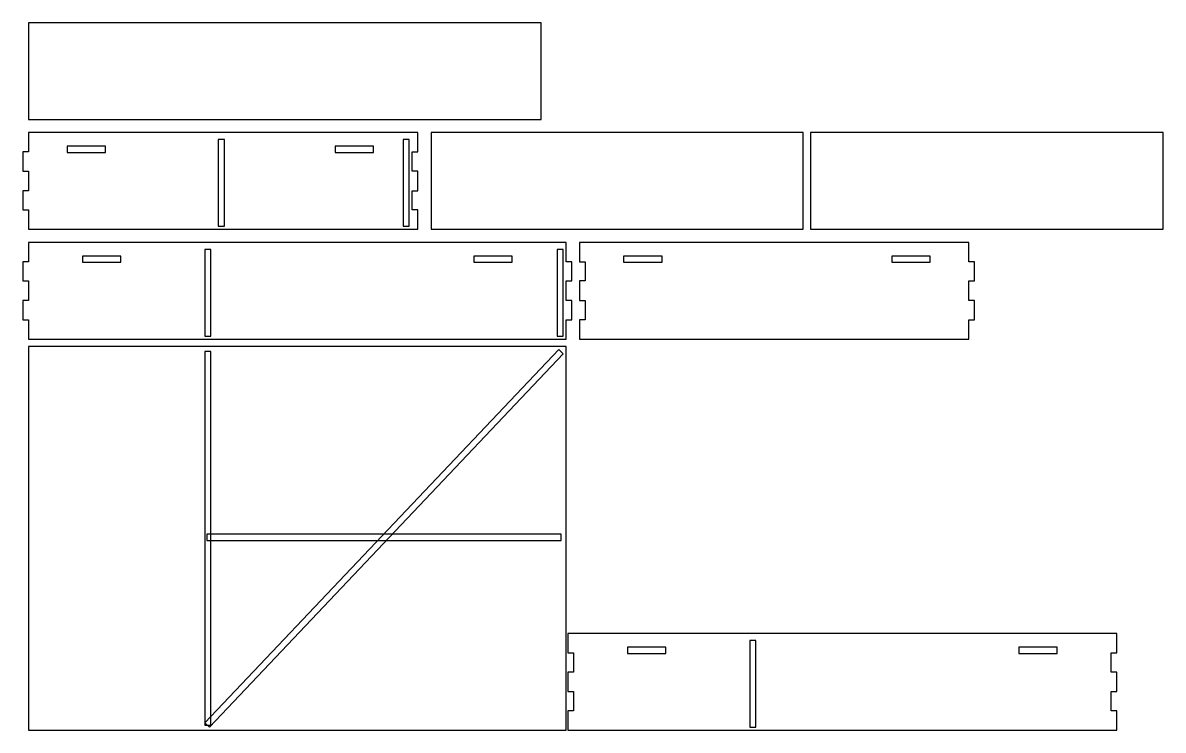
# Model space of a CAD drawing. Header units: millimetres. Extents: x -3 to 589, y 0 to 367.
import ezdxf

# ---------------------------------------------------------------- set-up
doc = ezdxf.new("R2010")
doc.units = ezdxf.units.MM

msp = doc.modelspace()

# ---------------------------------------------------------------- linework, layer by layer
at = {"layer": 'CUT'}
for points in [[(-0.07, 316.93), (266.04, 316.93), (266.04, 367.07), (-0.07, 367.07), (-0.07, 316.93)], [(-0.07, 259.93), (199.07, 259.93), (202.07, 259.93), (202.07, 269.93), (199.07, 269.93), (199.07, 279.93), (202.07, 279.93), (202.07, 290.07), (199.07, 290.07), (199.07, 300.07), (202.07, 300.07), (202.07, 310.07), (199.07, 310.07), (-0.07, 310.07), (-0.07, 300.07), (-3.08, 300.07), (-3.08, 290.07), (-0.07, 290.07), (-0.07, 279.93), (-3.08, 279.93), (-3.08, 269.93), (-0.07, 269.93), (-0.07, 259.93)], [(208.93, 259.93), (402.07, 259.93), (402.07, 310.07), (208.93, 310.07), (208.93, 259.93)], [(405.93, 259.93), (589.08, 259.93), (589.08, 310.07), (405.93, 310.07), (405.93, 259.93)], [(19.9, 299.8), (39.9, 299.8), (39.9, 303), (19.9, 303), (19.9, 299.8)], [(98.42, 261.5), (101.58, 261.5), (101.58, 306.5), (98.42, 306.5), (98.42, 261.5)], [(159.1, 299.8), (179.1, 299.8), (179.1, 303), (159.1, 303), (159.1, 299.8)], [(194.43, 261.5), (197.58, 261.5), (197.58, 306.5), (194.43, 306.5), (194.43, 261.5)], [(-0.07, 202.93), (279.07, 202.93), (279.07, 212.93), (282.07, 212.93), (282.07, 222.93), (279.07, 222.93), (279.07, 233.07), (282.07, 233.07), (282.07, 243.07), (279.07, 243.07), (279.07, 253.07), (-0.07, 253.07), (-0.07, 243.07), (-3.08, 243.07), (-3.08, 233.07), (-0.07, 233.07), (-0.07, 222.93), (-3.08, 222.93), (-3.08, 212.93), (-0.07, 212.93), (-0.07, 202.93)], [(91.42, 204.5), (94.58, 204.5), (94.58, 249.5), (91.42, 249.5), (91.42, 204.5)], [(274.43, 204.5), (277.57, 204.5), (277.57, 249.5), (274.43, 249.5), (274.43, 204.5)], [(288.93, 202.93), (488.07, 202.93), (488.07, 212.93), (491.07, 212.93), (491.07, 222.93), (488.07, 222.93), (488.07, 233.07), (491.07, 233.07), (491.07, 243.07), (488.07, 243.07), (488.07, 253.07), (288.93, 253.07), (285.93, 253.07), (285.93, 243.07), (288.93, 243.07), (288.93, 233.07), (285.93, 233.07), (285.93, 222.93), (288.93, 222.93), (288.93, 212.93), (285.93, 212.93), (285.93, 202.93), (288.93, 202.93)], [(27.9, 242.8), (47.9, 242.8), (47.9, 246), (27.9, 246), (27.9, 242.8)], [(231.1, 242.8), (251.1, 242.8), (251.1, 246), (231.1, 246), (231.1, 242.8)], [(308.9, 242.8), (328.9, 242.8), (328.9, 246), (308.9, 246), (308.9, 242.8)], [(448.1, 242.8), (468.1, 242.8), (468.1, 246), (448.1, 246), (448.1, 242.8)], [(-0.07, -0.07), (279.07, -0.07), (279.07, 199.07), (-0.07, 199.07), (-0.07, -0.07)], [(94.58, 2.5), (94.58, 196.5), (91.42, 196.5), (91.42, 2.5), (94.58, 2.5)], [(93.8, 1.55), (277.49, 195.28), (275.2, 197.45), (91.51, 3.72), (93.8, 1.55)], [(92.5, 98.42), (276.5, 98.42), (276.5, 101.58), (92.5, 101.58), (92.5, 98.42)], [(282.93, -0.07), (562.08, -0.07), (565.08, -0.07), (565.08, 9.93), (562.08, 9.93), (562.08, 19.93), (565.08, 19.93), (565.08, 30.07), (562.08, 30.07), (562.08, 40.08), (565.08, 40.08), (565.08, 50.08), (562.08, 50.08), (282.93, 50.08), (279.93, 50.08), (279.93, 40.08), (282.93, 40.08), (282.93, 30.07), (279.93, 30.07), (279.93, 19.93), (282.93, 19.93), (282.93, 9.93), (279.93, 9.93), (279.93, -0.07), (282.93, -0.07)], [(310.9, 39.8), (330.9, 39.8), (330.9, 43), (310.9, 43), (310.9, 39.8)], [(374.43, 1.5), (377.57, 1.5), (377.57, 46.5), (374.43, 46.5), (374.43, 1.5)], [(374.43, 1.5), (377.57, 1.5), (377.57, 46.5), (374.43, 46.5), (374.43, 1.5)], [(514.1, 39.8), (534.1, 39.8), (534.1, 43), (514.1, 43), (514.1, 39.8)]]:
    msp.add_lwpolyline(points, close=True, dxfattribs=at)

doc.saveas('drawing.dxf')
